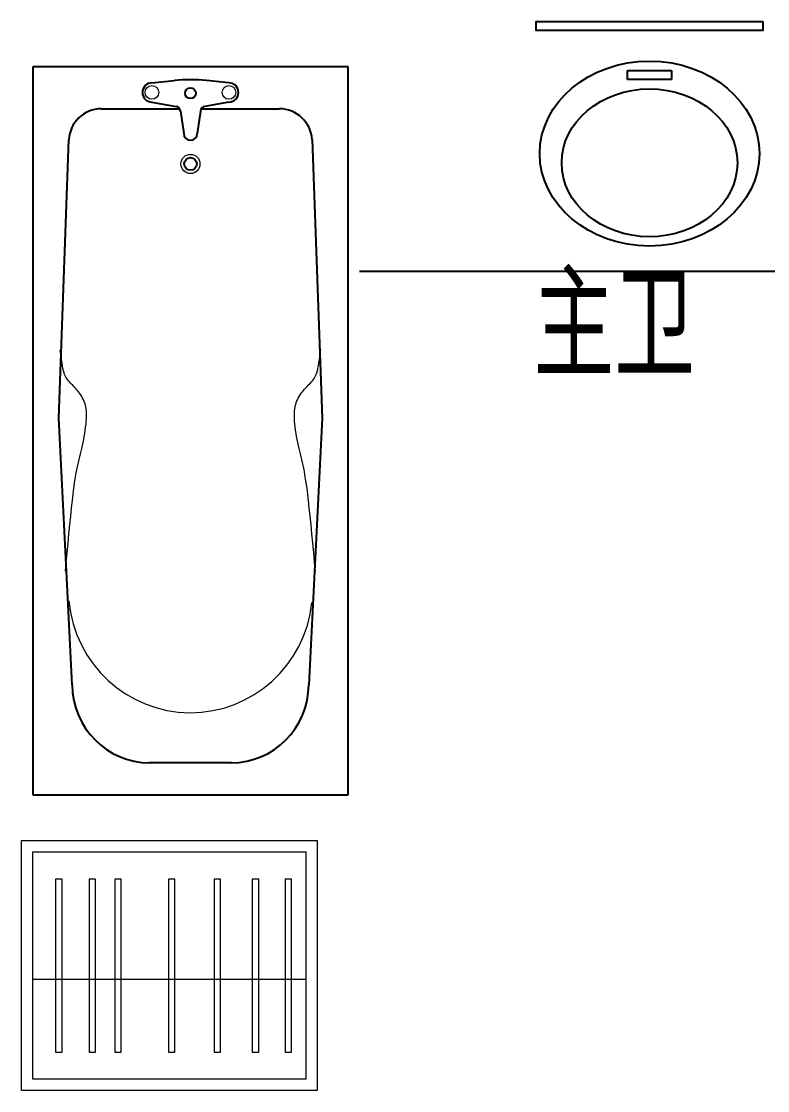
# Model space of a CAD drawing. Extents: x 72956 to 162056, y -6841 to 35159.
# Drawn here: x 100776 to 102416, y 12088 to 14438 of the extents above; entities that cross this region are included whole.
import ezdxf

# ---------------------------------------------------------------- set-up
doc = ezdxf.new("R2010")
doc.units = 0
doc.header["$LTSCALE"] = 1000
doc.header["$MEASUREMENT"] = 0
doc.layers.get('0').update_dxf_attribs({"linetype": 'CONTINUOUS'})
doc.layers.add('-厨卫', color=154, linetype='CONTINUOUS')
doc.layers.add('-文字', color=7, linetype='CONTINUOUS')
doc.layers.add('-家具', color=44, linetype='CONTINUOUS', lineweight=9)
doc.styles.add('样式 1', font='SIMHEI.TTF', dxfattribs={"width": 0.65, "height": 500})

# ---------------------------------------------------------------- blocks, each defined once
blk = doc.blocks.new('A$C028E412E')
for p, q in [((193, 40.4), (289.6, 40.4)), ((193, 20.1), (193, 40.4)), ((289.6, 40.4), (289.6, 20.1)), ((289.6, 20.1), (193, 20.1))]:
    blk.add_line(p, q)
at = {"extrusion": (0, 0, -1)}
for centre, major_axis in [((241.3, 203), (241.3, 0)), ((241.3, 223.3), (-193, 0))]:
    blk.add_ellipse(centre, major_axis=major_axis, ratio=0.842105, start_param=3.141593, end_param=9.424778, dxfattribs=at)
blk = doc.blocks.new('A$C43D62512')
for p, q in [((1600, 732), (0, 732)), ((0, 732), (0, 32)), ((1600, 32), (1600, 732)), ((160.3, 651.9), (771.9, 674)), ((771.9, 674), (1358.5, 644.6)), ((92.2, 479.5), (92.2, 580)), ((92.2, 405.9), (92.2, 479.5)), ((1529.7, 472.8), (1529.7, 291.2)), ((35.1, 467.5), (30.1, 417.6)), ((77.2, 467.5), (86.9, 413.9)), ((97, 404.1), (146.2, 397)), ((92.2, 184), (92.2, 358.1)), ((97, 359.9), (146.2, 367)), ((35.1, 296.5), (30.1, 346.4)), ((77.2, 296.5), (86.9, 350.1)), ((1358.5, 119.4), (771.9, 90)), ((771.9, 90), (160.3, 112.1)), ((0, 32), (1600, 32))]:
    blk.add_line(p, q)
at = {"lineweight": 13}
for p, q in [((627.9, 670.2), (619.9, 671.2)), ((635.8, 669.2), (627.9, 670.2)), ((643.4, 668.2), (635.8, 669.2)), ((650.6, 667.1), (643.4, 668.2)), ((657.2, 666), (650.6, 667.1)), ((662.9, 664.9), (657.2, 666)), ((667.8, 663.7), (662.9, 664.9)), ((672.1, 662.5), (667.8, 663.7)), ((675.9, 661.2), (672.1, 662.5)), ((679.2, 659.8), (675.9, 661.2)), ((682.2, 658.3), (679.2, 659.8)), ((684.9, 656.6), (682.2, 658.3)), ((1108.5, 659.4), (1088.4, 657.5)), ((687.4, 654.8), (684.9, 656.6)), ((689.9, 652.8), (687.4, 654.8)), ((692.4, 650.6), (689.9, 652.8)), ((694.8, 648.3), (692.4, 650.6)), ((697.3, 645.8), (694.8, 648.3)), ((699.9, 643.3), (697.3, 645.8)), ((702.5, 640.7), (699.9, 643.3)), ((705.2, 638.1), (702.5, 640.7)), ((708, 635.5), (705.2, 638.1)), ((711, 632.9), (708, 635.5)), ((889.2, 634.8), (882.2, 633.3)), ((896.9, 636.2), (889.2, 634.8)), ((905.5, 637.7), (896.9, 636.2)), ((915.2, 639.2), (905.5, 637.7)), ((926.2, 640.7), (915.2, 639.2)), ((938.8, 642.3), (926.2, 640.7)), ((953.1, 644), (938.8, 642.3)), ((969.4, 645.8), (953.1, 644)), ((987.2, 647.7), (969.4, 645.8)), ((1006.3, 649.7), (987.2, 647.7)), ((1026.4, 651.6), (1006.3, 649.7)), ((1047, 653.6), (1026.4, 651.6)), ((1067.7, 655.6), (1047, 653.6)), ((1088.4, 657.5), (1067.7, 655.6)), ((714.1, 630.4), (711, 632.9)), ((717.3, 627.9), (714.1, 630.4)), ((720.7, 625.6), (717.3, 627.9)), ((724.2, 623.3), (720.7, 625.6)), ((727.8, 621.3), (724.2, 623.3)), ((731.5, 619.4), (727.8, 621.3)), ((735.3, 617.7), (731.5, 619.4)), ((739.2, 616.3), (735.3, 617.7)), ((743.2, 615.1), (739.2, 616.3)), ((747.5, 614.2), (743.2, 615.1)), ((751.9, 613.5), (747.5, 614.2)), ((756.6, 613), (751.9, 613.5)), ((761.6, 612.7), (756.6, 613)), ((766.9, 612.7), (761.6, 612.7)), ((772.6, 612.9), (766.9, 612.7)), ((778.7, 613.3), (772.6, 612.9)), ((785.1, 613.8), (778.7, 613.3)), ((791.7, 614.6), (785.1, 613.8)), ((798.6, 615.5), (791.7, 614.6)), ((805.5, 616.6), (798.6, 615.5)), ((812.4, 617.7), (805.5, 616.6)), ((819.2, 619), (812.4, 617.7)), ((825.9, 620.3), (819.2, 619)), ((832.3, 621.7), (825.9, 620.3)), ((838.6, 623.1), (832.3, 621.7)), ((844.8, 624.5), (838.6, 623.1)), ((850.8, 626), (844.8, 624.5)), ((856.9, 627.5), (850.8, 626)), ((863, 629), (856.9, 627.5)), ((869.2, 630.4), (863, 629)), ((875.6, 631.9), (869.2, 630.4)), ((882.2, 633.3), (875.6, 631.9)), ((727.8, 142.7), (724.2, 140.7)), ((731.5, 144.6), (727.8, 142.7)), ((735.3, 146.3), (731.5, 144.6)), ((739.2, 147.7), (735.3, 146.3)), ((743.2, 148.9), (739.2, 147.7)), ((747.5, 149.8), (743.2, 148.9)), ((751.9, 150.5), (747.5, 149.8)), ((756.6, 151), (751.9, 150.5)), ((761.6, 151.3), (756.6, 151)), ((766.9, 151.3), (761.6, 151.3)), ((772.6, 151.1), (766.9, 151.3)), ((778.7, 150.7), (772.6, 151.1)), ((785.1, 150.2), (778.7, 150.7)), ((791.7, 149.4), (785.1, 150.2)), ((798.6, 148.5), (791.7, 149.4)), ((805.5, 147.4), (798.6, 148.5)), ((812.4, 146.3), (805.5, 147.4)), ((819.2, 145), (812.4, 146.3)), ((825.9, 143.7), (819.2, 145)), ((832.3, 142.3), (825.9, 143.7)), ((838.6, 140.9), (832.3, 142.3)), ((697.3, 118.2), (694.8, 115.7)), ((699.9, 120.7), (697.3, 118.2)), ((702.5, 123.3), (699.9, 120.7)), ((705.2, 125.9), (702.5, 123.3)), ((708, 128.5), (705.2, 125.9)), ((711, 131.1), (708, 128.5)), ((714.1, 133.6), (711, 131.1)), ((717.3, 136.1), (714.1, 133.6)), ((720.7, 138.4), (717.3, 136.1)), ((724.2, 140.7), (720.7, 138.4)), ((844.8, 139.5), (838.6, 140.9)), ((850.8, 138), (844.8, 139.5)), ((856.9, 136.5), (850.8, 138)), ((863, 135), (856.9, 136.5)), ((869.2, 133.6), (863, 135)), ((875.6, 132.1), (869.2, 133.6)), ((882.2, 130.7), (875.6, 132.1)), ((889.2, 129.2), (882.2, 130.7)), ((896.9, 127.8), (889.2, 129.2)), ((905.5, 126.3), (896.9, 127.8)), ((915.2, 124.8), (905.5, 126.3)), ((926.2, 123.3), (915.2, 124.8)), ((938.8, 121.7), (926.2, 123.3)), ((953.1, 120), (938.8, 121.7)), ((969.4, 118.2), (953.1, 120)), ((987.2, 116.3), (969.4, 118.2)), ((635.8, 94.8), (627.9, 93.8)), ((643.4, 95.8), (635.8, 94.8)), ((650.6, 96.9), (643.4, 95.8)), ((657.2, 98), (650.6, 96.9)), ((662.9, 99.1), (657.2, 98)), ((667.8, 100.3), (662.9, 99.1)), ((672.1, 101.5), (667.8, 100.3)), ((675.9, 102.8), (672.1, 101.5)), ((679.2, 104.2), (675.9, 102.8)), ((682.2, 105.7), (679.2, 104.2)), ((684.9, 107.4), (682.2, 105.7)), ((687.4, 109.2), (684.9, 107.4)), ((689.9, 111.2), (687.4, 109.2)), ((692.4, 113.4), (689.9, 111.2)), ((694.8, 115.7), (692.4, 113.4)), ((1006.3, 114.3), (987.2, 116.3)), ((1026.4, 112.4), (1006.3, 114.3)), ((1047, 110.4), (1026.4, 112.4)), ((1067.7, 108.4), (1047, 110.4)), ((1088.4, 106.5), (1067.7, 108.4)), ((1108.5, 104.6), (1088.4, 106.5)), ((627.9, 93.8), (622.6, 93.1))]:
    blk.add_line(p, q, dxfattribs=at)
for centre, radius in [((56.1, 467.5), 15.1), ((213.3, 382), 21.1), ((56.1, 296.5), 15.1)]:
    blk.add_circle(centre, radius, dxfattribs=at)
for centre, radius in [((57.9, 382), 11.9), ((213.3, 382), 13.9)]:
    blk.add_circle(centre, radius)
for centre, radius, start, end in [((164.2, 580), 72, 93.0699, 180), ((1356.8, 471.7), 172.9, 0.3729, 89.435), ((56.1, 467.5), 21.1, 0, 180), ((388.3, 382), 360, 174.3229, 185.6771), ((98.7, 416), 12, 190.2142, 261.7528), ((146.2, 382), 15, 270, 90), ((98.7, 348), 12, 98.2472, 169.7858), ((56.1, 296.5), 21.1, 180, 0), ((1356.8, 292.3), 172.9, 270.565, 359.6271), ((164.2, 184), 72, 180, 266.9301)]:
    blk.add_arc(centre, radius, start, end)
blk.add_arc((1148.3, 382.1), 271.1, 275.4141, 83.873, dxfattribs=at)
blk = doc.blocks.new('A-6家具2')
at = {"layer": '-家具'}
for p, q in [((100850.9, 41168.7), (100850.9, 40788.5)), ((100865, 41168.7), (100850.9, 41168.7)), ((100865, 40788.5), (100865, 41168.7)), ((100924.5, 41168.7), (100924.5, 40788.5)), ((100938.6, 41168.7), (100924.5, 41168.7)), ((100938.6, 40788.5), (100938.6, 41168.7)), ((100981.1, 41168.7), (100981.1, 40788.5)), ((100995.2, 41168.7), (100981.1, 41168.7)), ((100995.2, 40788.5), (100995.2, 41168.7)), ((101098.9, 41168.7), (101098.9, 40788.5)), ((101113, 41168.7), (101098.9, 41168.7)), ((101113, 40788.5), (101113, 41168.7)), ((101199.3, 41168.7), (101199.3, 40788.5)), ((101213.4, 41168.7), (101199.3, 41168.7)), ((101213.4, 40788.5), (101213.4, 41168.7)), ((101283.1, 41168.7), (101283.1, 40788.5)), ((101297.2, 41168.7), (101283.1, 41168.7)), ((101297.2, 40788.5), (101297.2, 41168.7)), ((101355.5, 41168.7), (101355.5, 40788.5)), ((101369.6, 41168.7), (101355.5, 41168.7)), ((101369.6, 40788.5), (101369.6, 41168.7)), ((100800.7, 40949.2), (101400.7, 40949.2)), ((100850.9, 40788.5), (100865, 40788.5)), ((100924.5, 40788.5), (100938.6, 40788.5)), ((100981.1, 40788.5), (100995.2, 40788.5)), ((101098.9, 40788.5), (101113, 40788.5)), ((101199.3, 40788.5), (101213.4, 40788.5)), ((101283.1, 40788.5), (101297.2, 40788.5)), ((101355.5, 40788.5), (101369.6, 40788.5))]:
    blk.add_line(p, q, dxfattribs=at)
for points in [[(100775.7, 41254.2), (101425.7, 41254.2), (101425.7, 40704.2), (100775.7, 40704.2)], [(100850.9, 41168.7), (100850.9, 40788.5), (100865, 40788.5), (100865, 41168.7)], [(100924.5, 41168.7), (100924.5, 40788.5), (100938.6, 40788.5), (100938.6, 41168.7)], [(100981.1, 41168.7), (100981.1, 40788.5), (100995.2, 40788.5), (100995.2, 41168.7)], [(101098.9, 41168.7), (101098.9, 40788.5), (101113, 40788.5), (101113, 41168.7)], [(101199.3, 41168.7), (101199.3, 40788.5), (101213.4, 40788.5), (101213.4, 41168.7)], [(101283.1, 41168.7), (101283.1, 40788.5), (101297.2, 40788.5), (101297.2, 41168.7)], [(101355.5, 41168.7), (101355.5, 40788.5), (101369.6, 40788.5), (101369.6, 41168.7)]]:
    blk.add_lwpolyline(points, close=True, dxfattribs=at)
blk.add_lwpolyline([(100800.7, 41229.2), (100800.7, 41229.2), (101400.7, 41229.2), (101400.7, 40729.2), (100800.7, 40729.2), (100800.7, 41229.2), (100800.7, 41229.2)], dxfattribs=at)

msp = doc.modelspace()

# ---------------------------------------------------------------- linework, layer by layer
at = {"layer": '-厨卫'}
msp.add_line((102843.745, 13888.456), (101518.748, 13888.456), dxfattribs=at)
msp.add_lwpolyline([(102405.331, 14438.456), (102405.331, 14418.456), (101906.788, 14418.456), (101906.788, 14438.456)], close=True, dxfattribs=at)

# ---------------------------------------------------------------- block references
msp.add_blockref('A-6家具2', (0, -28615.752), dxfattribs=at)
at = {"layer": '-厨卫', "yscale": 0.9900000002235174, "zscale": 0.9, "rotation": 270}
msp.add_blockref('A$C43D62512', (100769.068, 14338.456), dxfattribs=at)
at = {"layer": '-厨卫', "rotation": 180}
msp.add_blockref('A$C028E412E', (102397.359, 14350.937), dxfattribs=at)

# ---------------------------------------------------------------- texts
at = {"layer": '-文字', "insert": (101901.007, 13877.982), "char_height": 200, "width": 1860.46542, "attachment_point": 1, "style": '样式 1'}
msp.add_mtext('{\\fSimHei|b0|i0|c134|p2;主卫}', dxfattribs=at)

doc.saveas('drawing.dxf')
